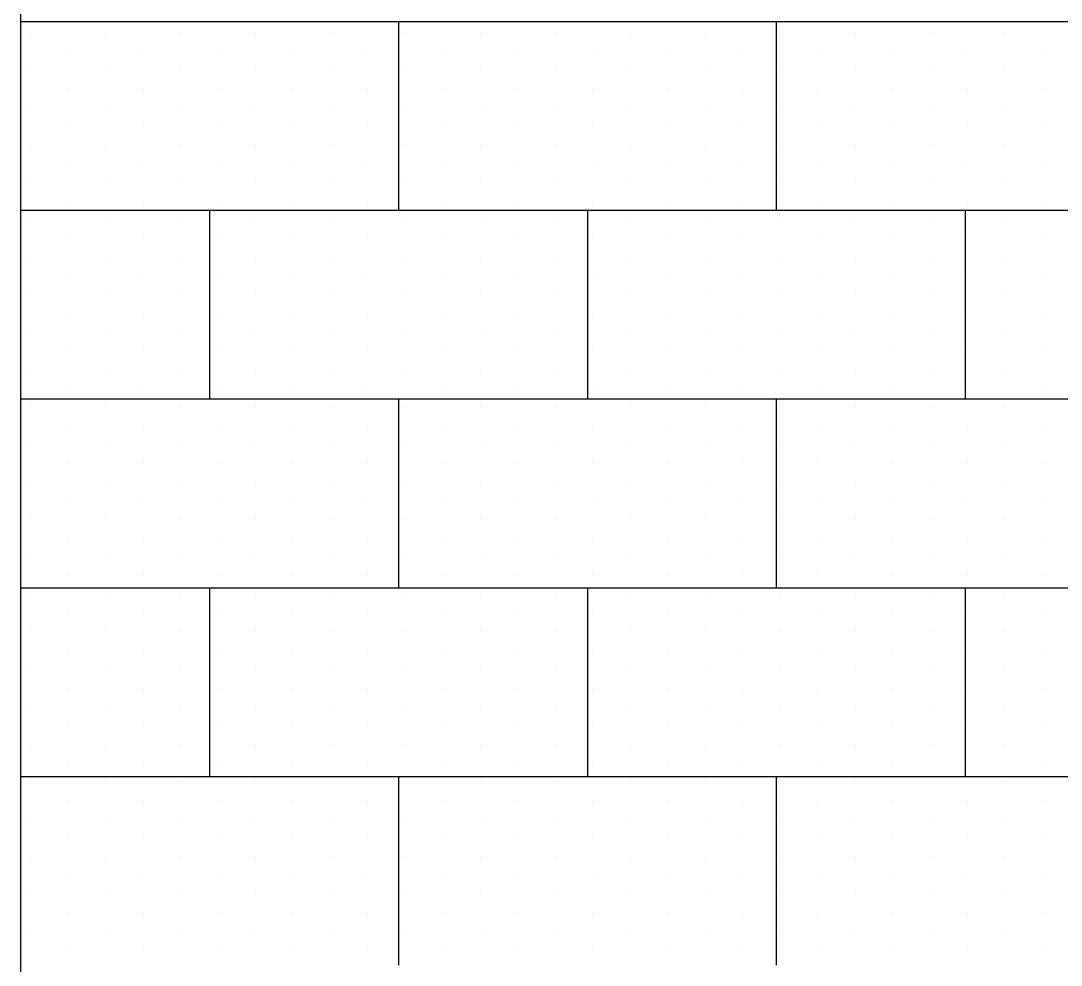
# Paper-space layout 'A000' of a CAD drawing. Header units: millimetres. Extents: x 0 to 841, y 0 to 594.
# Drawn here: x 492.29 to 514.33, y 114.9 to 134.91 of the extents above; entities that cross this region are included whole.
import ezdxf

# ---------------------------------------------------------------- set-up
doc = ezdxf.new("R2010")
doc.units = ezdxf.units.MM
doc.header["$MEASUREMENT"] = 0
doc.layers.add('A-ELEV-MBE1', color=7, linetype='Continuous', lineweight=25)
doc.layers.add('A-ELEV-PATT', color=8, linetype='Continuous', lineweight=13)

psp = doc.layouts.new('A000')

# ---------------------------------------------------------------- linework, layer by layer
at = {"layer": 'A-ELEV-MBE1'}
for p, q in [((492.293, 134.896), (492.293, 142.896)), ((492.293, 134.896), (536.293, 134.896)), ((492.293, 90.896), (492.293, 134.896)), ((500.293, 134.896), (500.293, 130.896)), ((508.293, 134.896), (508.293, 130.896)), ((492.293, 130.896), (495.293, 130.896)), ((495.293, 130.896), (536.293, 130.896)), ((496.293, 130.896), (496.293, 126.896)), ((504.293, 130.896), (504.293, 126.896)), ((512.293, 130.896), (512.293, 126.896)), ((492.293, 126.896), (495.293, 126.896)), ((495.293, 126.896), (536.293, 126.896)), ((500.293, 126.896), (500.293, 122.896)), ((508.293, 126.896), (508.293, 122.896)), ((492.293, 122.896), (495.293, 122.896)), ((495.293, 122.896), (536.293, 122.896)), ((496.293, 122.896), (496.293, 118.896)), ((504.293, 122.896), (504.293, 118.896)), ((512.293, 122.896), (512.293, 118.896)), ((492.293, 118.896), (495.293, 118.896)), ((495.293, 118.896), (536.293, 118.896)), ((500.293, 118.896), (500.293, 114.896)), ((508.293, 118.896), (508.293, 114.896))]:
    psp.add_line(p, q, dxfattribs=at)
at = {"layer": 'A-ELEV-PATT', "linetype": 'Continuous'}
for p, q in [((492.502, 134.661), (492.502, 134.661)), ((494.089, 134.661), (494.089, 134.661)), ((495.677, 134.661), (495.677, 134.661)), ((497.264, 134.661), (497.264, 134.661)), ((498.852, 134.661), (498.852, 134.661)), ((500.439, 134.661), (500.439, 134.661)), ((502.027, 134.661), (502.027, 134.661)), ((503.614, 134.661), (503.614, 134.661)), ((505.202, 134.661), (505.202, 134.661)), ((506.789, 134.661), (506.789, 134.661)), ((508.377, 134.661), (508.377, 134.661)), ((509.964, 134.661), (509.964, 134.661)), ((511.552, 134.661), (511.552, 134.661)), ((513.139, 134.661), (513.139, 134.661)), ((493.296, 134.264), (493.296, 134.264)), ((494.883, 134.264), (494.883, 134.264)), ((496.471, 134.264), (496.471, 134.264)), ((498.058, 134.264), (498.058, 134.264)), ((499.646, 134.264), (499.646, 134.264)), ((501.233, 134.264), (501.233, 134.264)), ((502.821, 134.264), (502.821, 134.264)), ((504.408, 134.264), (504.408, 134.264)), ((505.996, 134.264), (505.996, 134.264)), ((507.583, 134.264), (507.583, 134.264)), ((509.171, 134.264), (509.171, 134.264)), ((510.758, 134.264), (510.758, 134.264)), ((512.346, 134.264), (512.346, 134.264)), ((513.933, 134.264), (513.933, 134.264)), ((492.502, 133.867), (492.502, 133.867)), ((494.089, 133.867), (494.089, 133.867)), ((495.677, 133.867), (495.677, 133.867)), ((497.264, 133.867), (497.264, 133.867)), ((498.852, 133.867), (498.852, 133.867)), ((500.439, 133.867), (500.439, 133.867)), ((502.027, 133.867), (502.027, 133.867)), ((503.614, 133.867), (503.614, 133.867)), ((505.202, 133.867), (505.202, 133.867)), ((506.789, 133.867), (506.789, 133.867)), ((508.377, 133.867), (508.377, 133.867)), ((509.964, 133.867), (509.964, 133.867)), ((511.552, 133.867), (511.552, 133.867)), ((513.139, 133.867), (513.139, 133.867)), ((493.296, 133.47), (493.296, 133.47)), ((494.883, 133.47), (494.883, 133.47)), ((496.471, 133.47), (496.471, 133.47)), ((498.058, 133.47), (498.058, 133.47)), ((499.646, 133.47), (499.646, 133.47)), ((501.233, 133.47), (501.233, 133.47)), ((502.821, 133.47), (502.821, 133.47)), ((504.408, 133.47), (504.408, 133.47)), ((505.996, 133.47), (505.996, 133.47)), ((507.583, 133.47), (507.583, 133.47)), ((509.171, 133.47), (509.171, 133.47)), ((510.758, 133.47), (510.758, 133.47)), ((512.346, 133.47), (512.346, 133.47)), ((513.933, 133.47), (513.933, 133.47)), ((492.502, 133.073), (492.502, 133.073)), ((494.089, 133.073), (494.089, 133.073)), ((495.677, 133.073), (495.677, 133.073)), ((497.264, 133.073), (497.264, 133.073)), ((498.852, 133.073), (498.852, 133.073)), ((500.439, 133.073), (500.439, 133.073)), ((502.027, 133.073), (502.027, 133.073)), ((503.614, 133.073), (503.614, 133.073)), ((505.202, 133.073), (505.202, 133.073)), ((506.789, 133.073), (506.789, 133.073)), ((508.377, 133.073), (508.377, 133.073)), ((509.964, 133.073), (509.964, 133.073)), ((511.552, 133.073), (511.552, 133.073)), ((513.139, 133.073), (513.139, 133.073)), ((493.296, 132.676), (493.296, 132.676)), ((494.883, 132.676), (494.883, 132.676)), ((496.471, 132.676), (496.471, 132.676)), ((498.058, 132.676), (498.058, 132.676)), ((499.646, 132.676), (499.646, 132.676)), ((501.233, 132.676), (501.233, 132.676)), ((502.821, 132.676), (502.821, 132.676)), ((504.408, 132.676), (504.408, 132.676)), ((505.996, 132.676), (505.996, 132.676)), ((507.583, 132.676), (507.583, 132.676)), ((509.171, 132.676), (509.171, 132.676)), ((510.758, 132.676), (510.758, 132.676)), ((512.346, 132.676), (512.346, 132.676)), ((513.933, 132.676), (513.933, 132.676)), ((492.502, 132.279), (492.502, 132.279)), ((494.089, 132.279), (494.089, 132.279)), ((495.677, 132.279), (495.677, 132.279)), ((497.264, 132.279), (497.264, 132.279)), ((498.852, 132.279), (498.852, 132.279)), ((500.439, 132.279), (500.439, 132.279)), ((502.027, 132.279), (502.027, 132.279)), ((503.614, 132.279), (503.614, 132.279)), ((505.202, 132.279), (505.202, 132.279)), ((506.789, 132.279), (506.789, 132.279)), ((508.377, 132.279), (508.377, 132.279)), ((509.964, 132.279), (509.964, 132.279)), ((511.552, 132.279), (511.552, 132.279)), ((513.139, 132.279), (513.139, 132.279)), ((493.296, 131.883), (493.296, 131.883)), ((494.883, 131.883), (494.883, 131.883)), ((496.471, 131.883), (496.471, 131.883)), ((498.058, 131.883), (498.058, 131.883)), ((499.646, 131.883), (499.646, 131.883)), ((501.233, 131.883), (501.233, 131.883)), ((502.821, 131.883), (502.821, 131.883)), ((504.408, 131.883), (504.408, 131.883)), ((505.996, 131.883), (505.996, 131.883)), ((507.583, 131.883), (507.583, 131.883)), ((509.171, 131.883), (509.171, 131.883)), ((510.758, 131.883), (510.758, 131.883)), ((512.346, 131.883), (512.346, 131.883)), ((513.933, 131.883), (513.933, 131.883)), ((492.502, 131.486), (492.502, 131.486)), ((494.089, 131.486), (494.089, 131.486)), ((495.677, 131.486), (495.677, 131.486)), ((497.264, 131.486), (497.264, 131.486)), ((498.852, 131.486), (498.852, 131.486)), ((500.439, 131.486), (500.439, 131.486)), ((502.027, 131.486), (502.027, 131.486)), ((503.614, 131.486), (503.614, 131.486)), ((505.202, 131.486), (505.202, 131.486)), ((506.789, 131.486), (506.789, 131.486)), ((508.377, 131.486), (508.377, 131.486)), ((509.964, 131.486), (509.964, 131.486)), ((511.552, 131.486), (511.552, 131.486)), ((513.139, 131.486), (513.139, 131.486)), ((493.296, 131.089), (493.296, 131.089)), ((494.883, 131.089), (494.883, 131.089)), ((496.471, 131.089), (496.471, 131.089)), ((498.058, 131.089), (498.058, 131.089)), ((499.646, 131.089), (499.646, 131.089)), ((501.233, 131.089), (501.233, 131.089)), ((502.821, 131.089), (502.821, 131.089)), ((504.408, 131.089), (504.408, 131.089)), ((505.996, 131.089), (505.996, 131.089)), ((507.583, 131.089), (507.583, 131.089)), ((509.171, 131.089), (509.171, 131.089)), ((510.758, 131.089), (510.758, 131.089)), ((512.346, 131.089), (512.346, 131.089)), ((513.933, 131.089), (513.933, 131.089)), ((492.502, 130.692), (492.502, 130.692)), ((494.089, 130.692), (494.089, 130.692)), ((495.677, 130.692), (495.677, 130.692)), ((497.264, 130.692), (497.264, 130.692)), ((498.852, 130.692), (498.852, 130.692)), ((500.439, 130.692), (500.439, 130.692)), ((502.027, 130.692), (502.027, 130.692)), ((503.614, 130.692), (503.614, 130.692)), ((505.202, 130.692), (505.202, 130.692)), ((506.789, 130.692), (506.789, 130.692)), ((508.377, 130.692), (508.377, 130.692)), ((509.964, 130.692), (509.964, 130.692)), ((511.552, 130.692), (511.552, 130.692)), ((513.139, 130.692), (513.139, 130.692)), ((493.296, 130.295), (493.296, 130.295)), ((494.883, 130.295), (494.883, 130.295)), ((496.471, 130.295), (496.471, 130.295)), ((498.058, 130.295), (498.058, 130.295)), ((499.646, 130.295), (499.646, 130.295)), ((501.233, 130.295), (501.233, 130.295)), ((502.821, 130.295), (502.821, 130.295)), ((504.408, 130.295), (504.408, 130.295)), ((505.996, 130.295), (505.996, 130.295)), ((507.583, 130.295), (507.583, 130.295)), ((509.171, 130.295), (509.171, 130.295)), ((510.758, 130.295), (510.758, 130.295)), ((512.346, 130.295), (512.346, 130.295)), ((513.933, 130.295), (513.933, 130.295)), ((492.502, 129.898), (492.502, 129.898)), ((494.089, 129.898), (494.089, 129.898)), ((495.677, 129.898), (495.677, 129.898)), ((497.264, 129.898), (497.264, 129.898)), ((498.852, 129.898), (498.852, 129.898)), ((500.439, 129.898), (500.439, 129.898)), ((502.027, 129.898), (502.027, 129.898)), ((503.614, 129.898), (503.614, 129.898)), ((505.202, 129.898), (505.202, 129.898)), ((506.789, 129.898), (506.789, 129.898)), ((508.377, 129.898), (508.377, 129.898)), ((509.964, 129.898), (509.964, 129.898)), ((511.552, 129.898), (511.552, 129.898)), ((513.139, 129.898), (513.139, 129.898)), ((493.296, 129.501), (493.296, 129.501)), ((494.883, 129.501), (494.883, 129.501)), ((496.471, 129.501), (496.471, 129.501)), ((498.058, 129.501), (498.058, 129.501)), ((499.646, 129.501), (499.646, 129.501)), ((501.233, 129.501), (501.233, 129.501)), ((502.821, 129.501), (502.821, 129.501)), ((504.408, 129.501), (504.408, 129.501)), ((505.996, 129.501), (505.996, 129.501)), ((507.583, 129.501), (507.583, 129.501)), ((509.171, 129.501), (509.171, 129.501)), ((510.758, 129.501), (510.758, 129.501)), ((512.346, 129.501), (512.346, 129.501)), ((513.933, 129.501), (513.933, 129.501)), ((492.502, 129.104), (492.502, 129.104)), ((494.089, 129.104), (494.089, 129.104)), ((495.677, 129.104), (495.677, 129.104)), ((497.264, 129.104), (497.264, 129.104)), ((498.852, 129.104), (498.852, 129.104)), ((500.439, 129.104), (500.439, 129.104)), ((502.027, 129.104), (502.027, 129.104)), ((503.614, 129.104), (503.614, 129.104)), ((505.202, 129.104), (505.202, 129.104)), ((506.789, 129.104), (506.789, 129.104)), ((508.377, 129.104), (508.377, 129.104)), ((509.964, 129.104), (509.964, 129.104)), ((511.552, 129.104), (511.552, 129.104)), ((513.139, 129.104), (513.139, 129.104)), ((493.296, 128.708), (493.296, 128.708)), ((494.883, 128.708), (494.883, 128.708)), ((496.471, 128.708), (496.471, 128.708)), ((498.058, 128.708), (498.058, 128.708)), ((499.646, 128.708), (499.646, 128.708)), ((501.233, 128.708), (501.233, 128.708)), ((502.821, 128.708), (502.821, 128.708)), ((504.408, 128.708), (504.408, 128.708)), ((505.996, 128.708), (505.996, 128.708)), ((507.583, 128.708), (507.583, 128.708)), ((509.171, 128.708), (509.171, 128.708)), ((510.758, 128.708), (510.758, 128.708)), ((512.346, 128.708), (512.346, 128.708)), ((513.933, 128.708), (513.933, 128.708)), ((492.502, 128.311), (492.502, 128.311)), ((494.089, 128.311), (494.089, 128.311)), ((495.677, 128.311), (495.677, 128.311)), ((497.264, 128.311), (497.264, 128.311)), ((498.852, 128.311), (498.852, 128.311)), ((500.439, 128.311), (500.439, 128.311)), ((502.027, 128.311), (502.027, 128.311)), ((503.614, 128.311), (503.614, 128.311)), ((505.202, 128.311), (505.202, 128.311)), ((506.789, 128.311), (506.789, 128.311)), ((508.377, 128.311), (508.377, 128.311)), ((509.964, 128.311), (509.964, 128.311)), ((511.552, 128.311), (511.552, 128.311)), ((513.139, 128.311), (513.139, 128.311)), ((493.296, 127.914), (493.296, 127.914)), ((494.883, 127.914), (494.883, 127.914)), ((496.471, 127.914), (496.471, 127.914)), ((498.058, 127.914), (498.058, 127.914)), ((499.646, 127.914), (499.646, 127.914)), ((501.233, 127.914), (501.233, 127.914)), ((502.821, 127.914), (502.821, 127.914)), ((504.408, 127.914), (504.408, 127.914)), ((505.996, 127.914), (505.996, 127.914)), ((507.583, 127.914), (507.583, 127.914)), ((509.171, 127.914), (509.171, 127.914)), ((510.758, 127.914), (510.758, 127.914)), ((512.346, 127.914), (512.346, 127.914)), ((513.933, 127.914), (513.933, 127.914)), ((492.502, 127.517), (492.502, 127.517)), ((494.089, 127.517), (494.089, 127.517)), ((495.677, 127.517), (495.677, 127.517)), ((497.264, 127.517), (497.264, 127.517)), ((498.852, 127.517), (498.852, 127.517)), ((500.439, 127.517), (500.439, 127.517)), ((502.027, 127.517), (502.027, 127.517)), ((503.614, 127.517), (503.614, 127.517)), ((505.202, 127.517), (505.202, 127.517)), ((506.789, 127.517), (506.789, 127.517)), ((508.377, 127.517), (508.377, 127.517)), ((509.964, 127.517), (509.964, 127.517)), ((511.552, 127.517), (511.552, 127.517)), ((513.139, 127.517), (513.139, 127.517)), ((493.296, 127.12), (493.296, 127.12)), ((494.883, 127.12), (494.883, 127.12)), ((496.471, 127.12), (496.471, 127.12)), ((498.058, 127.12), (498.058, 127.12)), ((499.646, 127.12), (499.646, 127.12)), ((501.233, 127.12), (501.233, 127.12)), ((502.821, 127.12), (502.821, 127.12)), ((504.408, 127.12), (504.408, 127.12)), ((505.996, 127.12), (505.996, 127.12)), ((507.583, 127.12), (507.583, 127.12)), ((509.171, 127.12), (509.171, 127.12)), ((510.758, 127.12), (510.758, 127.12)), ((512.346, 127.12), (512.346, 127.12)), ((513.933, 127.12), (513.933, 127.12)), ((492.502, 126.723), (492.502, 126.723)), ((494.089, 126.723), (494.089, 126.723)), ((495.677, 126.723), (495.677, 126.723)), ((497.264, 126.723), (497.264, 126.723)), ((498.852, 126.723), (498.852, 126.723)), ((500.439, 126.723), (500.439, 126.723)), ((502.027, 126.723), (502.027, 126.723)), ((503.614, 126.723), (503.614, 126.723)), ((505.202, 126.723), (505.202, 126.723)), ((506.789, 126.723), (506.789, 126.723)), ((508.377, 126.723), (508.377, 126.723)), ((509.964, 126.723), (509.964, 126.723)), ((511.552, 126.723), (511.552, 126.723)), ((513.139, 126.723), (513.139, 126.723)), ((493.296, 126.326), (493.296, 126.326)), ((494.883, 126.326), (494.883, 126.326)), ((496.471, 126.326), (496.471, 126.326)), ((498.058, 126.326), (498.058, 126.326)), ((499.646, 126.326), (499.646, 126.326)), ((501.233, 126.326), (501.233, 126.326)), ((502.821, 126.326), (502.821, 126.326)), ((504.408, 126.326), (504.408, 126.326)), ((505.996, 126.326), (505.996, 126.326)), ((507.583, 126.326), (507.583, 126.326)), ((509.171, 126.326), (509.171, 126.326)), ((510.758, 126.326), (510.758, 126.326)), ((512.346, 126.326), (512.346, 126.326)), ((513.933, 126.326), (513.933, 126.326)), ((492.502, 125.929), (492.502, 125.929)), ((494.089, 125.929), (494.089, 125.929)), ((495.677, 125.929), (495.677, 125.929)), ((497.264, 125.929), (497.264, 125.929)), ((498.852, 125.929), (498.852, 125.929)), ((500.439, 125.929), (500.439, 125.929)), ((502.027, 125.929), (502.027, 125.929)), ((503.614, 125.929), (503.614, 125.929)), ((505.202, 125.929), (505.202, 125.929)), ((506.789, 125.929), (506.789, 125.929)), ((508.377, 125.929), (508.377, 125.929)), ((509.964, 125.929), (509.964, 125.929)), ((511.552, 125.929), (511.552, 125.929)), ((513.139, 125.929), (513.139, 125.929)), ((493.296, 125.533), (493.296, 125.533)), ((494.883, 125.533), (494.883, 125.533)), ((496.471, 125.533), (496.471, 125.533)), ((498.058, 125.533), (498.058, 125.533)), ((499.646, 125.533), (499.646, 125.533)), ((501.233, 125.533), (501.233, 125.533)), ((502.821, 125.533), (502.821, 125.533)), ((504.408, 125.533), (504.408, 125.533)), ((505.996, 125.533), (505.996, 125.533)), ((507.583, 125.533), (507.583, 125.533)), ((509.171, 125.533), (509.171, 125.533)), ((510.758, 125.533), (510.758, 125.533)), ((512.346, 125.533), (512.346, 125.533)), ((513.933, 125.533), (513.933, 125.533)), ((492.502, 125.136), (492.502, 125.136)), ((494.089, 125.136), (494.089, 125.136)), ((495.677, 125.136), (495.677, 125.136)), ((497.264, 125.136), (497.264, 125.136)), ((498.852, 125.136), (498.852, 125.136)), ((500.439, 125.136), (500.439, 125.136)), ((502.027, 125.136), (502.027, 125.136)), ((503.614, 125.136), (503.614, 125.136)), ((505.202, 125.136), (505.202, 125.136)), ((506.789, 125.136), (506.789, 125.136)), ((508.377, 125.136), (508.377, 125.136)), ((509.964, 125.136), (509.964, 125.136)), ((511.552, 125.136), (511.552, 125.136)), ((513.139, 125.136), (513.139, 125.136)), ((493.296, 124.739), (493.296, 124.739)), ((494.883, 124.739), (494.883, 124.739)), ((496.471, 124.739), (496.471, 124.739)), ((498.058, 124.739), (498.058, 124.739)), ((499.646, 124.739), (499.646, 124.739)), ((501.233, 124.739), (501.233, 124.739)), ((502.821, 124.739), (502.821, 124.739)), ((504.408, 124.739), (504.408, 124.739)), ((505.996, 124.739), (505.996, 124.739)), ((507.583, 124.739), (507.583, 124.739)), ((509.171, 124.739), (509.171, 124.739)), ((510.758, 124.739), (510.758, 124.739)), ((512.346, 124.739), (512.346, 124.739)), ((513.933, 124.739), (513.933, 124.739)), ((492.502, 124.342), (492.502, 124.342)), ((494.089, 124.342), (494.089, 124.342)), ((495.677, 124.342), (495.677, 124.342)), ((497.264, 124.342), (497.264, 124.342)), ((498.852, 124.342), (498.852, 124.342)), ((500.439, 124.342), (500.439, 124.342)), ((502.027, 124.342), (502.027, 124.342)), ((503.614, 124.342), (503.614, 124.342)), ((505.202, 124.342), (505.202, 124.342)), ((506.789, 124.342), (506.789, 124.342)), ((508.377, 124.342), (508.377, 124.342)), ((509.964, 124.342), (509.964, 124.342)), ((511.552, 124.342), (511.552, 124.342)), ((513.139, 124.342), (513.139, 124.342)), ((493.296, 123.945), (493.296, 123.945)), ((494.883, 123.945), (494.883, 123.945)), ((496.471, 123.945), (496.471, 123.945)), ((498.058, 123.945), (498.058, 123.945)), ((499.646, 123.945), (499.646, 123.945)), ((501.233, 123.945), (501.233, 123.945)), ((502.821, 123.945), (502.821, 123.945)), ((504.408, 123.945), (504.408, 123.945)), ((505.996, 123.945), (505.996, 123.945)), ((507.583, 123.945), (507.583, 123.945)), ((509.171, 123.945), (509.171, 123.945)), ((510.758, 123.945), (510.758, 123.945)), ((512.346, 123.945), (512.346, 123.945)), ((513.933, 123.945), (513.933, 123.945)), ((492.502, 123.548), (492.502, 123.548)), ((494.089, 123.548), (494.089, 123.548)), ((495.677, 123.548), (495.677, 123.548)), ((497.264, 123.548), (497.264, 123.548)), ((498.852, 123.548), (498.852, 123.548)), ((500.439, 123.548), (500.439, 123.548)), ((502.027, 123.548), (502.027, 123.548)), ((503.614, 123.548), (503.614, 123.548)), ((505.202, 123.548), (505.202, 123.548)), ((506.789, 123.548), (506.789, 123.548)), ((508.377, 123.548), (508.377, 123.548)), ((509.964, 123.548), (509.964, 123.548)), ((511.552, 123.548), (511.552, 123.548)), ((513.139, 123.548), (513.139, 123.548)), ((493.296, 123.151), (493.296, 123.151)), ((494.883, 123.151), (494.883, 123.151)), ((496.471, 123.151), (496.471, 123.151)), ((498.058, 123.151), (498.058, 123.151)), ((499.646, 123.151), (499.646, 123.151)), ((501.233, 123.151), (501.233, 123.151)), ((502.821, 123.151), (502.821, 123.151)), ((504.408, 123.151), (504.408, 123.151)), ((505.996, 123.151), (505.996, 123.151)), ((507.583, 123.151), (507.583, 123.151)), ((509.171, 123.151), (509.171, 123.151)), ((510.758, 123.151), (510.758, 123.151)), ((512.346, 123.151), (512.346, 123.151)), ((513.933, 123.151), (513.933, 123.151)), ((492.502, 122.754), (492.502, 122.754)), ((494.089, 122.754), (494.089, 122.754)), ((495.677, 122.754), (495.677, 122.754)), ((497.264, 122.754), (497.264, 122.754)), ((498.852, 122.754), (498.852, 122.754)), ((500.439, 122.754), (500.439, 122.754)), ((502.027, 122.754), (502.027, 122.754)), ((503.614, 122.754), (503.614, 122.754)), ((505.202, 122.754), (505.202, 122.754)), ((506.789, 122.754), (506.789, 122.754)), ((508.377, 122.754), (508.377, 122.754)), ((509.964, 122.754), (509.964, 122.754)), ((511.552, 122.754), (511.552, 122.754)), ((513.139, 122.754), (513.139, 122.754)), ((493.296, 122.358), (493.296, 122.358)), ((494.883, 122.358), (494.883, 122.358)), ((496.471, 122.358), (496.471, 122.358)), ((498.058, 122.358), (498.058, 122.358)), ((499.646, 122.358), (499.646, 122.358)), ((501.233, 122.358), (501.233, 122.358)), ((502.821, 122.358), (502.821, 122.358)), ((504.408, 122.358), (504.408, 122.358)), ((505.996, 122.358), (505.996, 122.358)), ((507.583, 122.358), (507.583, 122.358)), ((509.171, 122.358), (509.171, 122.358)), ((510.758, 122.358), (510.758, 122.358)), ((512.346, 122.358), (512.346, 122.358)), ((513.933, 122.358), (513.933, 122.358)), ((492.502, 121.961), (492.502, 121.961)), ((494.089, 121.961), (494.089, 121.961)), ((495.677, 121.961), (495.677, 121.961)), ((497.264, 121.961), (497.264, 121.961)), ((498.852, 121.961), (498.852, 121.961)), ((500.439, 121.961), (500.439, 121.961)), ((502.027, 121.961), (502.027, 121.961)), ((503.614, 121.961), (503.614, 121.961)), ((505.202, 121.961), (505.202, 121.961)), ((506.789, 121.961), (506.789, 121.961)), ((508.377, 121.961), (508.377, 121.961)), ((509.964, 121.961), (509.964, 121.961)), ((511.552, 121.961), (511.552, 121.961)), ((513.139, 121.961), (513.139, 121.961)), ((493.296, 121.564), (493.296, 121.564)), ((494.883, 121.564), (494.883, 121.564)), ((496.471, 121.564), (496.471, 121.564)), ((498.058, 121.564), (498.058, 121.564)), ((499.646, 121.564), (499.646, 121.564)), ((501.233, 121.564), (501.233, 121.564)), ((502.821, 121.564), (502.821, 121.564)), ((504.408, 121.564), (504.408, 121.564)), ((505.996, 121.564), (505.996, 121.564)), ((507.583, 121.564), (507.583, 121.564)), ((509.171, 121.564), (509.171, 121.564)), ((510.758, 121.564), (510.758, 121.564)), ((512.346, 121.564), (512.346, 121.564)), ((513.933, 121.564), (513.933, 121.564)), ((492.502, 121.167), (492.502, 121.167)), ((494.089, 121.167), (494.089, 121.167)), ((495.677, 121.167), (495.677, 121.167)), ((497.264, 121.167), (497.264, 121.167)), ((498.852, 121.167), (498.852, 121.167)), ((500.439, 121.167), (500.439, 121.167)), ((502.027, 121.167), (502.027, 121.167)), ((503.614, 121.167), (503.614, 121.167)), ((505.202, 121.167), (505.202, 121.167)), ((506.789, 121.167), (506.789, 121.167)), ((508.377, 121.167), (508.377, 121.167)), ((509.964, 121.167), (509.964, 121.167)), ((511.552, 121.167), (511.552, 121.167)), ((513.139, 121.167), (513.139, 121.167)), ((493.296, 120.77), (493.296, 120.77)), ((494.883, 120.77), (494.883, 120.77)), ((496.471, 120.77), (496.471, 120.77)), ((498.058, 120.77), (498.058, 120.77)), ((499.646, 120.77), (499.646, 120.77)), ((501.233, 120.77), (501.233, 120.77)), ((502.821, 120.77), (502.821, 120.77)), ((504.408, 120.77), (504.408, 120.77)), ((505.996, 120.77), (505.996, 120.77)), ((507.583, 120.77), (507.583, 120.77)), ((509.171, 120.77), (509.171, 120.77)), ((510.758, 120.77), (510.758, 120.77)), ((512.346, 120.77), (512.346, 120.77)), ((513.933, 120.77), (513.933, 120.77)), ((492.502, 120.373), (492.502, 120.373)), ((494.089, 120.373), (494.089, 120.373)), ((495.677, 120.373), (495.677, 120.373)), ((497.264, 120.373), (497.264, 120.373)), ((498.852, 120.373), (498.852, 120.373)), ((500.439, 120.373), (500.439, 120.373)), ((502.027, 120.373), (502.027, 120.373)), ((503.614, 120.373), (503.614, 120.373)), ((505.202, 120.373), (505.202, 120.373)), ((506.789, 120.373), (506.789, 120.373)), ((508.377, 120.373), (508.377, 120.373)), ((509.964, 120.373), (509.964, 120.373)), ((511.552, 120.373), (511.552, 120.373)), ((513.139, 120.373), (513.139, 120.373)), ((493.296, 119.976), (493.296, 119.976)), ((494.883, 119.976), (494.883, 119.976)), ((496.471, 119.976), (496.471, 119.976)), ((498.058, 119.976), (498.058, 119.976)), ((499.646, 119.976), (499.646, 119.976)), ((501.233, 119.976), (501.233, 119.976)), ((502.821, 119.976), (502.821, 119.976)), ((504.408, 119.976), (504.408, 119.976)), ((505.996, 119.976), (505.996, 119.976)), ((507.583, 119.976), (507.583, 119.976)), ((509.171, 119.976), (509.171, 119.976)), ((510.758, 119.976), (510.758, 119.976)), ((512.346, 119.976), (512.346, 119.976)), ((513.933, 119.976), (513.933, 119.976)), ((492.502, 119.579), (492.502, 119.579)), ((494.089, 119.579), (494.089, 119.579)), ((495.677, 119.579), (495.677, 119.579)), ((497.264, 119.579), (497.264, 119.579)), ((498.852, 119.579), (498.852, 119.579)), ((500.439, 119.579), (500.439, 119.579)), ((502.027, 119.579), (502.027, 119.579)), ((503.614, 119.579), (503.614, 119.579)), ((505.202, 119.579), (505.202, 119.579)), ((506.789, 119.579), (506.789, 119.579)), ((508.377, 119.579), (508.377, 119.579)), ((509.964, 119.579), (509.964, 119.579)), ((511.552, 119.579), (511.552, 119.579)), ((513.139, 119.579), (513.139, 119.579)), ((493.296, 119.183), (493.296, 119.183)), ((494.883, 119.183), (494.883, 119.183)), ((496.471, 119.183), (496.471, 119.183)), ((498.058, 119.183), (498.058, 119.183)), ((499.646, 119.183), (499.646, 119.183)), ((501.233, 119.183), (501.233, 119.183)), ((502.821, 119.183), (502.821, 119.183)), ((504.408, 119.183), (504.408, 119.183)), ((505.996, 119.183), (505.996, 119.183)), ((507.583, 119.183), (507.583, 119.183)), ((509.171, 119.183), (509.171, 119.183)), ((510.758, 119.183), (510.758, 119.183)), ((512.346, 119.183), (512.346, 119.183)), ((513.933, 119.183), (513.933, 119.183)), ((492.502, 118.786), (492.502, 118.786)), ((494.089, 118.786), (494.089, 118.786)), ((495.677, 118.786), (495.677, 118.786)), ((497.264, 118.786), (497.264, 118.786)), ((498.852, 118.786), (498.852, 118.786)), ((500.439, 118.786), (500.439, 118.786)), ((502.027, 118.786), (502.027, 118.786)), ((503.614, 118.786), (503.614, 118.786)), ((505.202, 118.786), (505.202, 118.786)), ((506.789, 118.786), (506.789, 118.786)), ((508.377, 118.786), (508.377, 118.786)), ((509.964, 118.786), (509.964, 118.786)), ((511.552, 118.786), (511.552, 118.786)), ((513.139, 118.786), (513.139, 118.786)), ((493.296, 118.389), (493.296, 118.389)), ((494.883, 118.389), (494.883, 118.389)), ((496.471, 118.389), (496.471, 118.389)), ((498.058, 118.389), (498.058, 118.389)), ((499.646, 118.389), (499.646, 118.389)), ((501.233, 118.389), (501.233, 118.389)), ((502.821, 118.389), (502.821, 118.389)), ((504.408, 118.389), (504.408, 118.389)), ((505.996, 118.389), (505.996, 118.389)), ((507.583, 118.389), (507.583, 118.389)), ((509.171, 118.389), (509.171, 118.389)), ((510.758, 118.389), (510.758, 118.389)), ((512.346, 118.389), (512.346, 118.389)), ((513.933, 118.389), (513.933, 118.389)), ((492.502, 117.992), (492.502, 117.992)), ((494.089, 117.992), (494.089, 117.992)), ((495.677, 117.992), (495.677, 117.992)), ((497.264, 117.992), (497.264, 117.992)), ((498.852, 117.992), (498.852, 117.992)), ((500.439, 117.992), (500.439, 117.992)), ((502.027, 117.992), (502.027, 117.992)), ((503.614, 117.992), (503.614, 117.992)), ((505.202, 117.992), (505.202, 117.992)), ((506.789, 117.992), (506.789, 117.992)), ((508.377, 117.992), (508.377, 117.992)), ((509.964, 117.992), (509.964, 117.992)), ((511.552, 117.992), (511.552, 117.992)), ((513.139, 117.992), (513.139, 117.992)), ((493.296, 117.595), (493.296, 117.595)), ((494.883, 117.595), (494.883, 117.595)), ((496.471, 117.595), (496.471, 117.595)), ((498.058, 117.595), (498.058, 117.595)), ((499.646, 117.595), (499.646, 117.595)), ((501.233, 117.595), (501.233, 117.595)), ((502.821, 117.595), (502.821, 117.595)), ((504.408, 117.595), (504.408, 117.595)), ((505.996, 117.595), (505.996, 117.595)), ((507.583, 117.595), (507.583, 117.595)), ((509.171, 117.595), (509.171, 117.595)), ((510.758, 117.595), (510.758, 117.595)), ((512.346, 117.595), (512.346, 117.595)), ((513.933, 117.595), (513.933, 117.595)), ((492.502, 117.198), (492.502, 117.198)), ((494.089, 117.198), (494.089, 117.198)), ((495.677, 117.198), (495.677, 117.198)), ((497.264, 117.198), (497.264, 117.198)), ((498.852, 117.198), (498.852, 117.198)), ((500.439, 117.198), (500.439, 117.198)), ((502.027, 117.198), (502.027, 117.198)), ((503.614, 117.198), (503.614, 117.198)), ((505.202, 117.198), (505.202, 117.198)), ((506.789, 117.198), (506.789, 117.198)), ((508.377, 117.198), (508.377, 117.198)), ((509.964, 117.198), (509.964, 117.198)), ((511.552, 117.198), (511.552, 117.198)), ((513.139, 117.198), (513.139, 117.198)), ((493.296, 116.801), (493.296, 116.801)), ((494.883, 116.801), (494.883, 116.801)), ((496.471, 116.801), (496.471, 116.801)), ((498.058, 116.801), (498.058, 116.801)), ((499.646, 116.801), (499.646, 116.801)), ((501.233, 116.801), (501.233, 116.801)), ((502.821, 116.801), (502.821, 116.801)), ((504.408, 116.801), (504.408, 116.801)), ((505.996, 116.801), (505.996, 116.801)), ((507.583, 116.801), (507.583, 116.801)), ((509.171, 116.801), (509.171, 116.801)), ((510.758, 116.801), (510.758, 116.801)), ((512.346, 116.801), (512.346, 116.801)), ((513.933, 116.801), (513.933, 116.801)), ((492.502, 116.404), (492.502, 116.404)), ((494.089, 116.404), (494.089, 116.404)), ((495.677, 116.404), (495.677, 116.404)), ((497.264, 116.404), (497.264, 116.404)), ((498.852, 116.404), (498.852, 116.404)), ((500.439, 116.404), (500.439, 116.404)), ((502.027, 116.404), (502.027, 116.404)), ((503.614, 116.404), (503.614, 116.404)), ((505.202, 116.404), (505.202, 116.404)), ((506.789, 116.404), (506.789, 116.404)), ((508.377, 116.404), (508.377, 116.404)), ((509.964, 116.404), (509.964, 116.404)), ((511.552, 116.404), (511.552, 116.404)), ((513.139, 116.404), (513.139, 116.404)), ((493.296, 116.008), (493.296, 116.008)), ((494.883, 116.008), (494.883, 116.008)), ((496.471, 116.008), (496.471, 116.008)), ((498.058, 116.008), (498.058, 116.008)), ((499.646, 116.008), (499.646, 116.008)), ((501.233, 116.008), (501.233, 116.008)), ((502.821, 116.008), (502.821, 116.008)), ((504.408, 116.008), (504.408, 116.008)), ((505.996, 116.008), (505.996, 116.008)), ((507.583, 116.008), (507.583, 116.008)), ((509.171, 116.008), (509.171, 116.008)), ((510.758, 116.008), (510.758, 116.008)), ((512.346, 116.008), (512.346, 116.008)), ((513.933, 116.008), (513.933, 116.008)), ((492.502, 115.611), (492.502, 115.611)), ((494.089, 115.611), (494.089, 115.611)), ((495.677, 115.611), (495.677, 115.611)), ((497.264, 115.611), (497.264, 115.611)), ((498.852, 115.611), (498.852, 115.611)), ((500.439, 115.611), (500.439, 115.611)), ((502.027, 115.611), (502.027, 115.611)), ((503.614, 115.611), (503.614, 115.611)), ((505.202, 115.611), (505.202, 115.611)), ((506.789, 115.611), (506.789, 115.611)), ((508.377, 115.611), (508.377, 115.611)), ((509.964, 115.611), (509.964, 115.611)), ((511.552, 115.611), (511.552, 115.611)), ((513.139, 115.611), (513.139, 115.611)), ((493.296, 115.214), (493.296, 115.214)), ((494.883, 115.214), (494.883, 115.214)), ((496.471, 115.214), (496.471, 115.214)), ((498.058, 115.214), (498.058, 115.214)), ((499.646, 115.214), (499.646, 115.214)), ((501.233, 115.214), (501.233, 115.214)), ((502.821, 115.214), (502.821, 115.214)), ((504.408, 115.214), (504.408, 115.214)), ((505.996, 115.214), (505.996, 115.214)), ((507.583, 115.214), (507.583, 115.214)), ((509.171, 115.214), (509.171, 115.214)), ((510.758, 115.214), (510.758, 115.214)), ((512.346, 115.214), (512.346, 115.214)), ((513.933, 115.214), (513.933, 115.214))]:
    psp.add_line(p, q, dxfattribs=at)

doc.saveas('drawing.dxf')
